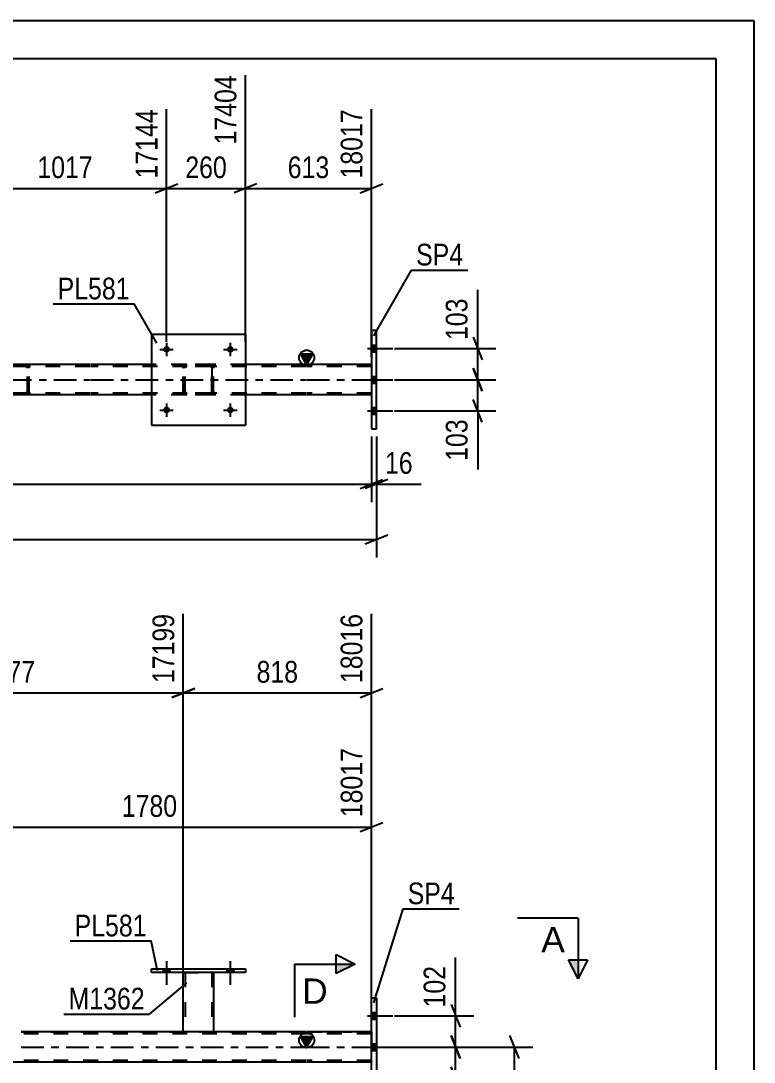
# Model space of a CAD drawing. Header units: millimetres. Extents: x 0 to 841, y 0 to 594.
# Drawn here: x 744.3 to 841, y 456.6 to 594 of the extents above; entities that cross this region are included whole.
import ezdxf

# ---------------------------------------------------------------- set-up
doc = ezdxf.new("R2010")
doc.units = ezdxf.units.MM
doc.linetypes.add('DXK_LINE_DOT2', pattern=[3.9198, 1.9599, -1.9599])
doc.linetypes.add('DXK_LINE_DOT3', pattern=[5.9187, 2.979, -0.9799, 0.9799, -0.9799])
doc.styles.add('Arial', font='arial.ttf', dxfattribs={"height": 0.2})
doc.styles.add('Arial Narrow', font='ARIALN.TTF', dxfattribs={"height": 0.2})

# ---------------------------------------------------------------- blocks, each defined once
blk = doc.blocks.new('Unknown-248143587-1133')
at = {"color": 5, "linetype": 'Continuous'}
for p, q in [((841, 594), (0, 594)), ((841, 0), (841, 594)), ((836, 589), (5, 589)), ((836, 5), (836, 589))]:
    blk.add_line(p, q, dxfattribs=at)
blk = doc.blocks.new('Part-248143587-5163 - 5137')
at = {"linetype": 'Continuous'}
blk.add_hatch(color=2, dxfattribs=at).paths.add_polyline_path([(782, 548.65), (781.2, 550.05), (782.8, 550.05)])
at = {"color": 2, "linetype": 'Continuous'}
for p, q in [((782, 548.65), (781.2, 550.05)), ((781.2, 550.05), (782.8, 550.05)), ((782.8, 550.05), (782, 548.65)), ((753.44, 548.65), (736.76, 548.65)), ((761.54, 548.65), (753.54, 548.65)), ((781.94, 548.65), (773.94, 548.65)), ((790.56, 548.65), (782.04, 548.65)), ((753.44, 544.65), (736.76, 544.65)), ((761.54, 544.65), (753.54, 544.65)), ((781.94, 544.65), (773.94, 544.65)), ((790.56, 544.65), (782.04, 544.65))]:
    blk.add_line(p, q, dxfattribs=at)
at = {"color": 7, "linetype": 'DXK_LINE_DOT2'}
for p, q in [((753.44, 548.41), (91.7, 548.41)), ((781.94, 548.41), (753.54, 548.41)), ((773.94, 548.65), (761.54, 548.65)), ((790.56, 548.41), (782.04, 548.41)), ((790.56, 548.65), (790.56, 544.65)), ((753.44, 544.89), (91.7, 544.89)), ((781.94, 544.89), (753.54, 544.89)), ((773.94, 544.65), (761.54, 544.65)), ((790.56, 544.89), (782.04, 544.89))]:
    blk.add_line(p, q, dxfattribs=at)
at = {"color": 7, "linetype": 'DXK_LINE_DOT3'}
for p, q in [((91.7, 546.65), (753.44, 546.65)), ((753.54, 546.65), (781.94, 546.65)), ((782.04, 546.65), (790.56, 546.65))]:
    blk.add_line(p, q, dxfattribs=at)
at = {"color": 2, "linetype": 'Continuous'}
blk.add_circle((782, 549.55), 1, dxfattribs=at)
blk = doc.blocks.new('Bolt-248143587-5166 - 5137')
at = {"linetype": 'Continuous'}
for points in [[(791.2, 550.31), (791.2, 551.19), (790.56, 551.19), (790.56, 550.31)], [(791.2, 550.31), (791.2, 551.19), (790.56, 551.19), (790.56, 550.31)], [(791.2, 550.31), (791.2, 551.19), (790.56, 551.19), (790.56, 550.31)], [(791.2, 546.21), (791.2, 547.09), (790.56, 547.09), (790.56, 546.21)], [(791.2, 546.21), (791.2, 547.09), (790.56, 547.09), (790.56, 546.21)], [(791.2, 542.11), (791.2, 542.99), (790.56, 542.99), (790.56, 542.11)], [(791.2, 542.11), (791.2, 542.99), (790.56, 542.99), (790.56, 542.11)], [(791.2, 542.11), (791.2, 542.99), (790.56, 542.99), (790.56, 542.11)]]:
    blk.add_hatch(color=1, dxfattribs=at).paths.add_polyline_path(points)
at = {"color": 1, "linetype": 'Continuous'}
for p, q in [((790.56, 551.19), (791.2, 551.19)), ((790.56, 551.19), (791.2, 551.19)), ((790.56, 551.19), (791.2, 551.19)), ((790.04, 550.75), (793.36, 550.75)), ((790.04, 550.75), (793.36, 550.75)), ((790.04, 550.75), (793.36, 550.75)), ((790.56, 550.31), (791.2, 550.31)), ((790.56, 550.31), (791.2, 550.31)), ((790.56, 550.31), (791.2, 550.31)), ((790.56, 547.09), (791.2, 547.09)), ((790.56, 547.09), (791.2, 547.09)), ((790.04, 546.65), (793.36, 546.65)), ((790.04, 546.65), (793.36, 546.65)), ((790.56, 546.21), (791.2, 546.21)), ((790.56, 546.21), (791.2, 546.21)), ((790.56, 542.99), (791.2, 542.99)), ((790.56, 542.99), (791.2, 542.99)), ((790.56, 542.99), (791.2, 542.99)), ((790.04, 542.55), (793.36, 542.55)), ((790.04, 542.55), (793.36, 542.55)), ((790.04, 542.55), (793.36, 542.55)), ((790.56, 542.11), (791.2, 542.11)), ((790.56, 542.11), (791.2, 542.11)), ((790.56, 542.11), (791.2, 542.11))]:
    blk.add_line(p, q, dxfattribs=at)
blk = doc.blocks.new('Part-248143587-5195 - 5137')
at = {"color": 2, "linetype": 'Continuous'}
for p, q in [((791.2, 553.15), (790.56, 553.15)), ((790.56, 553.15), (790.56, 540.15)), ((791.2, 540.15), (791.2, 553.15)), ((790.56, 540.15), (791.2, 540.15))]:
    blk.add_line(p, q, dxfattribs=at)
blk = doc.blocks.new('Part-248143587-5213 - 5137')
at = {"color": 7, "linetype": 'DXK_LINE_DOT2'}
for p, q in [((744.93, 548.65), (729.8, 548.65)), ((744.93, 548.41), (729.8, 548.41)), ((741.22, 548.34), (741.19, 548.17)), ((741.23, 548.36), (741.22, 548.34)), ((741.44, 548.17), (741.46, 548.26)), ((741.46, 548.26), (741.52, 548.34)), ((741.7, 548.65), (741.5, 548.62)), ((741.52, 548.34), (741.6, 548.39)), ((741.6, 548.39), (741.7, 548.41)), ((745.13, 548.62), (744.93, 548.65)), ((744.93, 548.41), (745.03, 548.39)), ((745.03, 548.39), (745.11, 548.34)), ((745.11, 548.34), (745.17, 548.26)), ((745.17, 548.26), (745.19, 548.17)), ((745.41, 548.34), (745.4, 548.36)), ((745.44, 548.17), (745.41, 548.34)), ((741.19, 545.13), (741.19, 548.17)), ((741.44, 545.13), (741.44, 548.17)), ((745.19, 545.13), (745.19, 548.17)), ((745.44, 545.13), (745.44, 548.17)), ((744.93, 544.89), (729.8, 544.89)), ((744.93, 544.65), (729.8, 544.65)), ((741.19, 545.13), (741.23, 544.95)), ((741.46, 545.04), (741.44, 545.13)), ((741.52, 544.96), (741.46, 545.04)), ((741.5, 544.69), (741.7, 544.65)), ((741.6, 544.91), (741.52, 544.96)), ((741.7, 544.89), (741.6, 544.91)), ((745.03, 544.91), (744.93, 544.89)), ((744.93, 544.65), (745.13, 544.69)), ((745.11, 544.96), (745.03, 544.91)), ((745.17, 545.04), (745.11, 544.96)), ((745.19, 545.13), (745.17, 545.04)), ((745.4, 544.95), (745.44, 545.13))]:
    blk.add_line(p, q, dxfattribs=at)
for centre, start, end in [((741.68, 548.15), 110.7583, 155.68), ((744.95, 548.15), 24.32, 69.2417), ((741.68, 545.15), 204.32, 249.2417), ((744.95, 545.15), 290.7583, 335.68)]:
    blk.add_arc(centre, 0.496, start, end, dxfattribs=at)
blk = doc.blocks.new('Part-248143587-7577 - 5137')
at = {"color": 7, "linetype": 'DXK_LINE_DOT2'}
for p, q in [((765.74, 548.17), (765.78, 548.35)), ((765.78, 548.35), (765.74, 548.17)), ((765.98, 548.17), (766, 548.26)), ((766, 548.26), (766.05, 548.34)), ((766.04, 548.61), (766.22, 548.65)), ((766.22, 548.65), (766.04, 548.61)), ((766.05, 548.34), (766.13, 548.39)), ((766.13, 548.39), (766.22, 548.41)), ((769.26, 548.65), (766.22, 548.65)), ((769.26, 548.41), (766.22, 548.41)), ((769.26, 548.65), (769.45, 548.61)), ((769.45, 548.61), (769.26, 548.65)), ((769.26, 548.41), (769.36, 548.39)), ((769.36, 548.39), (769.43, 548.34)), ((769.43, 548.34), (769.49, 548.26)), ((769.49, 548.26), (769.5, 548.17)), ((769.71, 548.35), (769.74, 548.17)), ((769.74, 548.17), (769.71, 548.35)), ((765.74, 545.13), (765.74, 548.17)), ((765.74, 545.13), (765.74, 548.17)), ((765.98, 545.13), (765.98, 548.17)), ((765.98, 545.13), (765.98, 548.17)), ((769.5, 545.13), (769.5, 548.17)), ((769.5, 548.17), (769.5, 545.13)), ((769.74, 545.13), (769.74, 548.17)), ((769.74, 545.13), (769.74, 548.17)), ((765.78, 544.95), (765.74, 545.13)), ((765.74, 545.13), (765.78, 544.95)), ((766, 545.04), (765.98, 545.13)), ((766.05, 544.96), (766, 545.04)), ((766.22, 544.65), (766.04, 544.69)), ((766.04, 544.69), (766.22, 544.65)), ((766.13, 544.91), (766.05, 544.96)), ((766.22, 544.89), (766.13, 544.91)), ((769.26, 544.89), (766.22, 544.89)), ((769.26, 544.65), (766.22, 544.65)), ((769.36, 544.91), (769.26, 544.89)), ((769.45, 544.69), (769.26, 544.65)), ((769.26, 544.65), (769.45, 544.69)), ((769.43, 544.96), (769.36, 544.91)), ((769.49, 545.04), (769.43, 544.96)), ((769.5, 545.13), (769.49, 545.04)), ((769.74, 545.13), (769.71, 544.95)), ((769.71, 544.95), (769.74, 545.13))]:
    blk.add_line(p, q, dxfattribs=at)
at = {"color": 7, "linetype": 'DXK_LINE_DOT3'}
blk.add_line((767.74, 546.65), (767.74, 546.65), dxfattribs=at)
at = {"color": 7, "linetype": 'DXK_LINE_DOT2'}
for centre, start, end in [((766.22, 548.17), 112.5, 157.5), ((766.22, 548.17), 112.5, 157.5), ((769.26, 548.17), 22.5, 67.5), ((769.26, 548.17), 22.5, 67.5), ((766.22, 545.13), 202.5, 247.5), ((766.22, 545.13), 202.5, 247.5), ((769.26, 545.13), 292.5, 337.5), ((769.26, 545.13), 292.5, 337.5)]:
    blk.add_arc(centre, 0.48, start, end, dxfattribs=at)
blk = doc.blocks.new('Part-248143587-7578 - 5137')
at = {"color": 2, "linetype": 'Continuous'}
for p, q in [((761.54, 552.65), (761.54, 540.65)), ((761.54, 552.65), (773.94, 552.65)), ((773.94, 552.65), (773.94, 540.65)), ((761.54, 540.65), (773.94, 540.65))]:
    blk.add_line(p, q, dxfattribs=at)
blk = doc.blocks.new('Bolt-248143587-7606 - 5137')
at = {"linetype": 'Continuous'}
for points in [[(763.98, 542.65, -1), (763.1, 542.65, -1)], [(772.38, 542.65, -1), (771.5, 542.65, -1)]]:
    blk.add_hatch(color=1, dxfattribs=at).paths.add_polyline_path(points)
at = {"color": 1, "linetype": 'Continuous'}
for p, q in [((763.54, 543.53), (763.54, 541.77)), ((771.94, 543.53), (771.94, 541.77)), ((762.66, 542.65), (764.42, 542.65)), ((771.06, 542.65), (772.82, 542.65))]:
    blk.add_line(p, q, dxfattribs=at)
blk = doc.blocks.new('Bolt-248143587-7607 - 5137')
at = {"linetype": 'Continuous'}
for points in [[(763.98, 550.65, -1), (763.1, 550.65, -1)], [(772.38, 550.65, -1), (771.5, 550.65, -1)]]:
    blk.add_hatch(color=1, dxfattribs=at).paths.add_polyline_path(points)
at = {"color": 1, "linetype": 'Continuous'}
for p, q in [((763.54, 551.53), (763.54, 549.77)), ((771.94, 551.53), (771.94, 549.77)), ((762.66, 550.65), (764.42, 550.65)), ((771.06, 550.65), (772.82, 550.65))]:
    blk.add_line(p, q, dxfattribs=at)
blk = doc.blocks.new('Bolt-248143587-3932 - 3863')
at = {"linetype": 'Continuous'}
for points in [[(791.2, 462.26), (791.2, 463.14), (790.56, 463.14), (790.56, 462.26)], [(791.2, 462.26), (791.2, 463.14), (790.56, 463.14), (790.56, 462.26)], [(791.2, 462.26), (791.2, 463.14), (790.56, 463.14), (790.56, 462.26)], [(791.2, 458.16), (791.2, 459.04), (790.56, 459.04), (790.56, 458.16)], [(791.2, 458.16), (791.2, 459.04), (790.56, 459.04), (790.56, 458.16)], [(791.2, 454.06), (791.2, 454.94), (790.56, 454.94), (790.56, 454.06)], [(791.2, 454.06), (791.2, 454.94), (790.56, 454.94), (790.56, 454.06)], [(791.2, 454.06), (791.2, 454.94), (790.56, 454.94), (790.56, 454.06)]]:
    blk.add_hatch(color=1, dxfattribs=at).paths.add_polyline_path(points)
at = {"color": 1, "linetype": 'Continuous'}
for p, q in [((790.56, 463.14), (791.2, 463.14)), ((790.56, 463.14), (791.2, 463.14)), ((790.56, 463.14), (791.2, 463.14)), ((790.04, 462.7), (793.36, 462.7)), ((790.04, 462.7), (793.36, 462.7)), ((790.04, 462.7), (793.36, 462.7)), ((790.56, 462.26), (791.2, 462.26)), ((790.56, 462.26), (791.2, 462.26)), ((790.56, 462.26), (791.2, 462.26)), ((790.56, 459.04), (791.2, 459.04)), ((790.56, 459.04), (791.2, 459.04)), ((790.04, 458.6), (793.36, 458.6)), ((790.04, 458.6), (793.36, 458.6)), ((790.56, 458.16), (791.2, 458.16)), ((790.56, 458.16), (791.2, 458.16)), ((790.56, 454.94), (791.2, 454.94)), ((790.56, 454.94), (791.2, 454.94)), ((790.56, 454.94), (791.2, 454.94)), ((790.04, 454.5), (793.36, 454.5)), ((790.04, 454.5), (793.36, 454.5)), ((790.04, 454.5), (793.36, 454.5)), ((790.56, 454.06), (791.2, 454.06)), ((790.56, 454.06), (791.2, 454.06)), ((790.56, 454.06), (791.2, 454.06))]:
    blk.add_line(p, q, dxfattribs=at)
blk = doc.blocks.new('Part-248143587-4040 - 3863')
at = {"color": 2, "linetype": 'Continuous'}
for p, q in [((790.56, 452.1), (790.56, 465.1)), ((790.56, 465.1), (791.2, 465.1)), ((791.2, 465.1), (791.2, 452.1)), ((791.2, 452.1), (790.56, 452.1))]:
    blk.add_line(p, q, dxfattribs=at)
blk = doc.blocks.new('Part-248143587-4066 - 3863')
at = {"linetype": 'Continuous'}
blk.add_hatch(color=2, dxfattribs=at).paths.add_polyline_path([(782, 458.6), (781.2, 460), (782.8, 460)])
at = {"color": 2, "linetype": 'Continuous'}
for p, q in [((765.74, 460.6), (744.37, 460.6)), ((781.94, 460.6), (769.74, 460.6)), ((790.56, 460.6), (782.04, 460.6)), ((782, 458.6), (781.2, 460)), ((781.2, 460), (782.8, 460)), ((782.8, 460), (782, 458.6)), ((781.94, 456.6), (744.37, 456.6)), ((790.56, 456.6), (782.04, 456.6))]:
    blk.add_line(p, q, dxfattribs=at)
at = {"color": 7, "linetype": 'DXK_LINE_DOT2'}
for p, q in [((744.37, 460.6), (781.94, 460.6)), ((781.94, 460.36), (744.37, 460.36)), ((769.74, 460.6), (765.74, 460.6)), ((782.04, 460.6), (790.56, 460.6)), ((790.56, 460.36), (782.04, 460.36)), ((790.56, 460.6), (790.56, 456.6)), ((781.94, 456.84), (744.37, 456.84)), ((790.56, 456.84), (782.04, 456.84))]:
    blk.add_line(p, q, dxfattribs=at)
at = {"color": 7, "linetype": 'DXK_LINE_DOT3'}
for p, q in [((744.37, 458.6), (781.94, 458.6)), ((782.04, 458.6), (790.56, 458.6))]:
    blk.add_line(p, q, dxfattribs=at)
at = {"color": 2, "linetype": 'Continuous'}
blk.add_circle((782, 459.5), 1, dxfattribs=at)
blk = doc.blocks.new('Part-248143587-7947 - 3863')
at = {"color": 2, "linetype": 'Continuous'}
for p, q in [((765.74, 460.6), (765.74, 468.44)), ((769.74, 468.44), (769.74, 460.6)), ((769.71, 460.6), (765.74, 460.6)), ((769.74, 460.6), (769.71, 460.6))]:
    blk.add_line(p, q, dxfattribs=at)
at = {"color": 7, "linetype": 'DXK_LINE_DOT2'}
for p, q in [((765.74, 468.44), (769.74, 468.44)), ((765.74, 468.44), (765.74, 468.44)), ((765.74, 468.44), (765.74, 468.44)), ((765.98, 468.44), (765.98, 460.6)), ((769.5, 468.44), (769.5, 460.6)), ((769.74, 468.44), (769.74, 468.44)), ((769.74, 468.44), (769.74, 468.44)), ((769.49, 460.6), (769.5, 460.6))]:
    blk.add_line(p, q, dxfattribs=at)
blk = doc.blocks.new('Part-248143587-7948 - 3863')
at = {"color": 2, "linetype": 'Continuous'}
for p, q in [((761.54, 468.44), (761.54, 468.92)), ((761.54, 468.92), (773.94, 468.92)), ((773.94, 468.92), (773.94, 468.44)), ((773.94, 468.44), (761.54, 468.44))]:
    blk.add_line(p, q, dxfattribs=at)
blk = doc.blocks.new('Bolt-248143587-7976 - 3863')
at = {"linetype": 'Continuous'}
for points in [[(763.1, 468.44), (763.98, 468.44), (763.98, 468.92), (763.1, 468.92)], [(771.5, 468.44), (772.38, 468.44), (772.38, 468.92), (771.5, 468.92)]]:
    blk.add_hatch(color=1, dxfattribs=at).paths.add_polyline_path(points)
at = {"color": 1, "linetype": 'Continuous'}
for p, q in [((763.54, 469.92), (763.54, 466.8)), ((771.94, 469.92), (771.94, 466.8)), ((763.1, 468.92), (763.1, 468.44)), ((763.98, 468.92), (763.98, 468.44)), ((771.5, 468.92), (771.5, 468.44)), ((772.38, 468.92), (772.38, 468.44))]:
    blk.add_line(p, q, dxfattribs=at)
blk = doc.blocks.new('Bolt-248143587-7977 - 3863')
at = {"linetype": 'Continuous'}
for points in [[(763.1, 468.44), (763.98, 468.44), (763.98, 468.92), (763.1, 468.92)], [(771.5, 468.44), (772.38, 468.44), (772.38, 468.92), (771.5, 468.92)]]:
    blk.add_hatch(color=1, dxfattribs=at).paths.add_polyline_path(points)
at = {"color": 1, "linetype": 'Continuous'}
for p, q in [((763.54, 469.92), (763.54, 466.8)), ((771.94, 469.92), (771.94, 466.8)), ((763.1, 468.92), (763.1, 468.44)), ((763.98, 468.92), (763.98, 468.44)), ((771.5, 468.92), (771.5, 468.44)), ((772.38, 468.92), (772.38, 468.44))]:
    blk.add_line(p, q, dxfattribs=at)
blk = doc.blocks.new('StraightDimension-248143587-15460 - 5137')
at = {"color": 7, "linetype": 'Continuous'}
for p, q in [((773.94, 551.65), (773.94, 586.83)), ((763.54, 551.65), (763.54, 582.33)), ((762.04, 571.29), (765.04, 572.49)), ((763.54, 571.89), (773.94, 571.89)), ((775.44, 572.49), (772.44, 571.29))]:
    blk.add_line(p, q, dxfattribs=at)
at = {"color": 0}
blk.add_wipeout([(772.09, 572.64), (772.09, 576.84), (765.4, 576.84), (765.4, 572.64)], dxfattribs=at)
at = {"color": 3, "style": 'Arial Narrow'}
blk.add_text('260', height=2.863, dxfattribs=at).set_placement((766, 573.24))
at = {"color": 0, "linetype": 'Continuous'}
blk.add_wipeout([(773.34, 587.43), (769.14, 587.43), (769.14, 577.09), (773.34, 577.09)], dxfattribs=at)
at = {"color": 3, "linetype": 'Continuous', "style": 'Arial Narrow'}
blk.add_text('17404', height=2.863, rotation=90.0002, dxfattribs=at).set_placement((772.74, 577.69))
blk = doc.blocks.new('StraightDimension-248143587-5276 - 5137')
at = {"color": 7, "linetype": 'Continuous'}
for p, q in [((790.56, 539.15), (790.56, 530.48)), ((789.06, 532.28), (792.06, 533.48)), ((91.7, 532.88), (790.56, 532.88))]:
    blk.add_line(p, q, dxfattribs=at)
blk = doc.blocks.new('StraightDimension-248143587-5286 - 5137')
at = {"color": 7, "linetype": 'Continuous'}
for p, q in [((790.56, 539.15), (790.56, 530.48)), ((791.2, 539.15), (791.2, 530.48)), ((789.06, 532.28), (792.06, 533.48)), ((792.7, 533.48), (789.7, 532.28)), ((790.56, 532.88), (791.2, 532.88)), ((791.2, 532.88), (797.11, 532.88)), ((791.2, 532.88), (797.11, 532.88))]:
    blk.add_line(p, q, dxfattribs=at)
at = {"color": 0}
blk.add_wipeout([(796.58, 533.63), (796.58, 537.83), (791.73, 537.83), (791.73, 533.63)], dxfattribs=at)
at = {"color": 3, "style": 'Arial Narrow'}
blk.add_text('16', height=2.863, dxfattribs=at).set_placement((792.33, 534.23))
blk = doc.blocks.new('StraightDimension-248143587-10220 - 5137')
at = {"color": 7, "linetype": 'Continuous'}
for p, q in [((791.2, 539.15), (791.2, 523.17)), ((91.06, 525.57), (791.2, 525.57)), ((789.7, 524.97), (792.7, 526.17))]:
    blk.add_line(p, q, dxfattribs=at)
blk = doc.blocks.new('StraightDimension-248143587-15459 - 5137')
at = {"color": 7, "linetype": 'Continuous'}
for p, q in [((773.94, 551.65), (773.94, 586.83)), ((790.56, 549.65), (790.56, 582.33)), ((775.44, 572.49), (772.44, 571.29)), ((773.94, 571.89), (790.56, 571.89)), ((789.06, 571.29), (792.06, 572.49))]:
    blk.add_line(p, q, dxfattribs=at)
at = {"color": 0}
blk.add_wipeout([(785.6, 572.64), (785.6, 576.84), (778.91, 576.84), (778.91, 572.64)], dxfattribs=at)
at = {"color": 3, "style": 'Arial Narrow'}
blk.add_text('613', height=2.863, dxfattribs=at).set_placement((779.51, 573.24))
at = {"color": 0, "linetype": 'Continuous'}
blk.add_wipeout([(789.96, 582.93), (785.76, 582.93), (785.76, 572.59), (789.96, 572.59)], dxfattribs=at)
at = {"color": 3, "linetype": 'Continuous', "style": 'Arial Narrow'}
blk.add_text('18017', height=2.863, rotation=90.0002, dxfattribs=at).set_placement((789.36, 573.19))
blk = doc.blocks.new('StraightDimension-248143587-15461 - 5137')
at = {"color": 7, "linetype": 'Continuous'}
for p, q in [((736.76, 551.65), (736.76, 586.83)), ((763.54, 551.65), (763.54, 582.33)), ((738.26, 572.49), (735.26, 571.29)), ((736.76, 571.89), (763.54, 571.89)), ((762.04, 571.29), (765.04, 572.49))]:
    blk.add_line(p, q, dxfattribs=at)
at = {"color": 0}
blk.add_wipeout([(754.41, 572.64), (754.41, 576.84), (745.9, 576.84), (745.9, 572.64)], dxfattribs=at)
at = {"color": 3, "style": 'Arial Narrow'}
blk.add_text('1017', height=2.863, dxfattribs=at).set_placement((746.5, 573.24))
at = {"color": 0, "linetype": 'Continuous'}
blk.add_wipeout([(762.94, 582.93), (758.74, 582.93), (758.74, 572.59), (762.94, 572.59)], dxfattribs=at)
at = {"color": 3, "linetype": 'Continuous', "style": 'Arial Narrow'}
blk.add_text('17144', height=2.863, rotation=90.0002, dxfattribs=at).set_placement((762.34, 573.19))
blk = doc.blocks.new('StraightDimension-248143587-16009 - 5137')
at = {"color": 7, "linetype": 'Continuous'}
for p, q in [((804.56, 550.75), (804.56, 558.49)), ((804.56, 550.75), (804.56, 558.49)), ((803.96, 552.25), (805.16, 549.25)), ((793.6, 550.75), (806.96, 550.75)), ((804.56, 546.65), (804.56, 550.75)), ((805.16, 545.15), (803.96, 548.15)), ((793.6, 546.65), (806.96, 546.65))]:
    blk.add_line(p, q, dxfattribs=at)
at = {"color": 0}
blk.add_wipeout([(803.81, 557.96), (799.61, 557.96), (799.61, 551.28), (803.81, 551.28)], dxfattribs=at)
at = {"color": 3, "style": 'Arial Narrow'}
blk.add_text('103', height=2.863, rotation=90.0002, dxfattribs=at).set_placement((803.21, 551.88))
blk = doc.blocks.new('StraightDimension-248143587-16010 - 5137')
at = {"color": 7, "linetype": 'Continuous'}
for p, q in [((803.96, 548.15), (805.16, 545.15)), ((793.6, 546.65), (806.96, 546.65)), ((804.56, 542.55), (804.56, 546.65)), ((805.16, 541.05), (803.96, 544.05)), ((793.6, 542.55), (806.96, 542.55)), ((804.56, 542.55), (804.56, 534.82)), ((804.56, 542.55), (804.56, 534.82))]:
    blk.add_line(p, q, dxfattribs=at)
at = {"color": 0}
blk.add_wipeout([(803.81, 542.03), (799.61, 542.03), (799.61, 535.34), (803.81, 535.34)], dxfattribs=at)
at = {"color": 3, "style": 'Arial Narrow'}
blk.add_text('103', height=2.863, rotation=90.0002, dxfattribs=at).set_placement((803.21, 535.94))
blk = doc.blocks.new('StraightDimension-248143587-17625 - 3863')
at = {"color": 7, "linetype": 'Continuous'}
for p, q in [((765.74, 467.96), (765.74, 515.76)), ((790.55, 461.6), (790.55, 515.76)), ((767.24, 505.92), (764.24, 504.72)), ((789.05, 504.72), (792.05, 505.92)), ((765.74, 505.32), (790.55, 505.32))]:
    blk.add_line(p, q, dxfattribs=at)
at = {"color": 0}
blk.add_wipeout([(781.49, 506.07), (781.49, 510.27), (774.8, 510.27), (774.8, 506.07)], dxfattribs=at)
at = {"color": 3, "style": 'Arial Narrow'}
blk.add_text('818', height=2.863, dxfattribs=at).set_placement((775.4, 506.67))
at = {"color": 0, "linetype": 'Continuous'}
blk.add_wipeout([(789.95, 516.36), (785.75, 516.36), (785.75, 506.02), (789.95, 506.02)], dxfattribs=at)
at = {"color": 3, "linetype": 'Continuous', "style": 'Arial Narrow'}
blk.add_text('18016', height=2.863, rotation=90.0002, dxfattribs=at).set_placement((789.35, 506.62))
blk = doc.blocks.new('StraightDimension-248143587-17971 - 3863')
at = {"color": 7, "linetype": 'Continuous'}
for p, q in [((801.04, 460.1), (802.24, 457.1)), ((793.16, 458.6), (804.04, 458.6)), ((801.64, 454.5), (801.64, 458.6)), ((802.24, 453), (801.04, 456)), ((793.6, 454.5), (804.04, 454.5)), ((801.64, 454.5), (801.64, 446.76)), ((801.64, 454.5), (801.64, 446.76))]:
    blk.add_line(p, q, dxfattribs=at)
at = {"color": 0}
blk.add_wipeout([(800.89, 453.97), (796.69, 453.97), (796.69, 447.29), (800.89, 447.29)], dxfattribs=at)
at = {"color": 3, "style": 'Arial Narrow'}
blk.add_text('103', height=2.863, rotation=90.0002, dxfattribs=at).set_placement((800.29, 447.89))
blk = doc.blocks.new('StraightDimension-248143587-4182 - 3863')
at = {"color": 7, "linetype": 'Continuous'}
for p, q in [((739.83, 455.1), (738.63, 458.1)), ((756.7, 456.6), (736.38, 456.6)), ((739.23, 335.38), (739.23, 456.6)), ((738.63, 336.88), (739.83, 333.88)), ((746.31, 335.38), (736.38, 335.38))]:
    blk.add_line(p, q, dxfattribs=at)
at = {"color": 0}
blk.add_wipeout([(738.48, 400.25), (734.28, 400.25), (734.28, 391.73), (738.48, 391.73)], dxfattribs=at)
at = {"color": 3, "style": 'Arial Narrow'}
blk.add_text('3031', height=2.863, rotation=90.0002, dxfattribs=at).set_placement((737.88, 392.33))
blk = doc.blocks.new('StraightDimension-248143587-4223 - 3863')
at = {"color": 7, "linetype": 'Continuous'}
for p, q in [((810, 457.1), (808.8, 460.1)), ((791.56, 458.6), (811.8, 458.6)), ((809.4, 332.74), (809.4, 458.6)), ((808.8, 334.24), (810, 331.24)), ((753.89, 332.74), (811.8, 332.74))]:
    blk.add_line(p, q, dxfattribs=at)
at = {"color": 0}
blk.add_wipeout([(808.65, 399.93), (804.45, 399.93), (804.45, 391.41), (808.65, 391.41)], dxfattribs=at)
at = {"color": 3, "style": 'Arial Narrow'}
blk.add_text('3147', height=2.863, rotation=90.0002, dxfattribs=at).set_placement((808.05, 392.01))
blk = doc.blocks.new('StraightDimension-248143587-4557 - 3863')
at = {"color": 7, "linetype": 'Continuous'}
for p, q in [((732.01, 457.6), (732.01, 498.06)), ((790.56, 461.6), (790.56, 498.06)), ((733.51, 488.22), (730.51, 487.02)), ((789.06, 487.02), (792.06, 488.22)), ((732.01, 487.62), (790.56, 487.62))]:
    blk.add_line(p, q, dxfattribs=at)
at = {"color": 0}
blk.add_wipeout([(765.55, 488.37), (765.55, 492.57), (757.03, 492.57), (757.03, 488.37)], dxfattribs=at)
at = {"color": 3, "style": 'Arial Narrow'}
blk.add_text('1780', height=2.863, dxfattribs=at).set_placement((757.63, 488.97))
at = {"color": 0, "linetype": 'Continuous'}
blk.add_wipeout([(789.96, 498.66), (785.76, 498.66), (785.76, 488.32), (789.96, 488.32)], dxfattribs=at)
at = {"color": 3, "linetype": 'Continuous', "style": 'Arial Narrow'}
blk.add_text('18017', height=2.863, rotation=90.0002, dxfattribs=at).set_placement((789.36, 488.92))
blk = doc.blocks.new('StraightDimension-248143587-17626 - 3863')
at = {"color": 7, "linetype": 'Continuous'}
for p, q in [((719.39, 467.96), (719.39, 515.76)), ((765.74, 467.96), (765.74, 515.76)), ((720.89, 505.92), (717.89, 504.72)), ((764.24, 504.72), (767.24, 505.92)), ((719.39, 505.32), (765.74, 505.32))]:
    blk.add_line(p, q, dxfattribs=at)
at = {"color": 0}
blk.add_wipeout([(746.82, 506.07), (746.82, 510.27), (738.31, 510.27), (738.31, 506.07)], dxfattribs=at)
at = {"color": 3, "style": 'Arial Narrow'}
blk.add_text('1277', height=2.863, dxfattribs=at).set_placement((738.91, 506.67))
at = {"color": 0, "linetype": 'Continuous'}
blk.add_wipeout([(765.14, 516.36), (760.94, 516.36), (760.94, 506.02), (765.14, 506.02)], dxfattribs=at)
at = {"color": 3, "linetype": 'Continuous', "style": 'Arial Narrow'}
blk.add_text('17199', height=2.863, rotation=90.0002, dxfattribs=at).set_placement((764.54, 506.62))
blk = doc.blocks.new('StraightDimension-248143587-17970 - 3863')
at = {"color": 7, "linetype": 'Continuous'}
for p, q in [((801.64, 462.7), (801.64, 470.43)), ((801.64, 462.7), (801.64, 470.43)), ((801.04, 464.2), (802.24, 461.2)), ((793.6, 462.7), (804.04, 462.7)), ((801.64, 458.6), (801.64, 462.7)), ((802.24, 457.1), (801.04, 460.1)), ((793.16, 458.6), (804.04, 458.6))]:
    blk.add_line(p, q, dxfattribs=at)
at = {"color": 0}
blk.add_wipeout([(800.89, 469.91), (796.69, 469.91), (796.69, 463.22), (800.89, 463.22)], dxfattribs=at)
at = {"color": 3, "style": 'Arial Narrow'}
blk.add_text('102', height=2.863, rotation=90.0002, dxfattribs=at).set_placement((800.29, 463.82))
blk = doc.blocks.new('Mark-248143587-5191 - 5137')
at = {"color": 0}
blk.add_wipeout([(802.64, 561.72), (802.64, 564.72), (796.43, 564.72), (796.43, 561.72)], dxfattribs=at)
blk.add_wipeout([(802.64, 561.72), (802.64, 564.72), (796.43, 564.72), (796.43, 561.72)], dxfattribs=at)
at = {"color": 30, "linetype": 'Continuous'}
for p, q in [((790.86, 552.43), (795.83, 561.12)), ((795.83, 561.12), (803.24, 561.12))]:
    blk.add_line(p, q, dxfattribs=at)
at = {"color": 3, "style": 'Arial Narrow'}
blk.add_text('SP4', height=2.863, dxfattribs=at).set_placement((796.43, 561.72))
blk = doc.blocks.new('Mark-248143587-15919 - 5137')
at = {"color": 0}
blk.add_wipeout([(758.67, 557.25), (758.67, 560.25), (749.17, 560.25), (749.17, 557.25)], dxfattribs=at)
blk.add_wipeout([(758.67, 557.25), (758.67, 560.25), (749.17, 560.25), (749.17, 557.25)], dxfattribs=at)
at = {"color": 30, "linetype": 'Continuous'}
for p in [(748.57, 556.65), (762.27, 551.46)]:
    blk.add_line(p, (759.27, 556.65), dxfattribs=at)
at = {"color": 3, "style": 'Arial Narrow'}
blk.add_text('PL581', height=2.863, dxfattribs=at).set_placement((749.17, 557.25))
blk = doc.blocks.new('Mark-248143587-4036 - 3863')
at = {"color": 0}
blk.add_wipeout([(801.53, 477.44), (801.53, 480.44), (795.32, 480.44), (795.32, 477.44)], dxfattribs=at)
blk.add_wipeout([(801.53, 477.44), (801.53, 480.44), (795.32, 480.44), (795.32, 477.44)], dxfattribs=at)
at = {"color": 30, "linetype": 'Continuous'}
for p, q in [((790.85, 464.42), (794.72, 476.84)), ((794.72, 476.84), (802.13, 476.84))]:
    blk.add_line(p, q, dxfattribs=at)
at = {"color": 3, "style": 'Arial Narrow'}
blk.add_text('SP4', height=2.863, dxfattribs=at).set_placement((795.32, 477.44))
blk = doc.blocks.new('SectionMark-248143587-5057 - 3863')
at = {"linetype": 'Continuous'}
for points in [[(785.9, 468.3), (785.9, 469.55), (788.4, 469.55)], [(785.9, 446.75), (785.9, 448), (788.4, 446.75)]]:
    blk.add_hatch(color=6, dxfattribs=at).paths.add_polyline_path(points)
at = {"color": 6, "linetype": 'Continuous'}
for p, q in [((785.9, 468.3), (785.9, 470.8)), ((785.9, 470.8), (788.4, 469.55)), ((780.4, 469.55), (780.4, 462.55)), ((780.4, 469.55), (788.4, 469.55)), ((788.4, 469.55), (785.9, 468.3)), ((780.4, 446.75), (780.4, 453.75)), ((788.4, 446.75), (785.9, 448)), ((785.9, 448), (785.9, 445.5)), ((780.4, 446.75), (788.4, 446.75)), ((788.4, 446.75), (785.9, 445.5))]:
    blk.add_line(p, q, dxfattribs=at)
at = {"color": 0, "linetype": 'Continuous'}
for points in [[(784.77, 464.3), (784.77, 467.8), (781.4, 467.8), (781.4, 464.3)], [(784.77, 448.5), (784.77, 452), (781.4, 452), (781.4, 448.5)]]:
    blk.add_wipeout(points, dxfattribs=at)
at = {"color": 3, "linetype": 'Continuous', "style": 'Arial'}
for p in [(781.4, 464.3), (781.4, 448.5)]:
    blk.add_text('D', height=3.34, dxfattribs=at).set_placement(p)
blk = doc.blocks.new('SectionMark-248143587-5059 - 3863')
at = {"linetype": 'Continuous'}
blk.add_hatch(color=6, dxfattribs=at).paths.add_polyline_path([(816.54, 470.1), (817.79, 470.1), (817.79, 467.6)])
at = {"color": 6, "linetype": 'Continuous'}
for p, q in [((817.79, 475.6), (809.79, 475.6)), ((817.79, 475.6), (817.79, 467.6)), ((816.54, 470.1), (819.04, 470.1)), ((817.79, 467.6), (816.54, 470.1)), ((819.04, 470.1), (817.79, 467.6))]:
    blk.add_line(p, q, dxfattribs=at)
at = {"color": 0, "linetype": 'Continuous'}
blk.add_wipeout([(816.04, 471.1), (816.04, 474.6), (812.93, 474.6), (812.93, 471.1)], dxfattribs=at)
at = {"color": 3, "linetype": 'Continuous', "style": 'Arial'}
blk.add_text('A', height=3.34, dxfattribs=at).set_placement((812.93, 471.1))
blk = doc.blocks.new('Mark-248143587-16068 - 3863')
at = {"color": 0}
blk.add_wipeout([(760.66, 463.55), (760.66, 466.55), (750.61, 466.55), (750.61, 463.55)], dxfattribs=at)
blk.add_wipeout([(760.66, 463.55), (760.66, 466.55), (750.61, 466.55), (750.61, 463.55)], dxfattribs=at)
at = {"color": 30, "linetype": 'Continuous'}
for p in [(766.16, 467.06), (750.01, 462.95)]:
    blk.add_line(p, (761.26, 462.95), dxfattribs=at)
at = {"color": 3, "style": 'Arial Narrow'}
blk.add_text('M1362', height=2.863, dxfattribs=at).set_placement((750.61, 463.55))
blk = doc.blocks.new('Mark-248143587-16071 - 3863')
at = {"color": 0}
blk.add_wipeout([(760.92, 473.19), (760.92, 476.19), (751.41, 476.19), (751.41, 473.19)], dxfattribs=at)
blk.add_wipeout([(760.92, 473.19), (760.92, 476.19), (751.41, 476.19), (751.41, 473.19)], dxfattribs=at)
at = {"color": 30, "linetype": 'Continuous'}
for p in [(750.81, 472.59), (762.36, 468.67)]:
    blk.add_line(p, (761.52, 472.59), dxfattribs=at)
at = {"color": 3, "style": 'Arial Narrow'}
blk.add_text('PL581', height=2.863, dxfattribs=at).set_placement((751.41, 473.19))

msp = doc.modelspace()

# ---------------------------------------------------------------- block references
for name in ['Unknown-248143587-1133', 'Part-248143587-7578 - 5137', 'Part-248143587-5195 - 5137', 'Bolt-248143587-7607 - 5137', 'Bolt-248143587-5166 - 5137', 'Part-248143587-5163 - 5137', 'Part-248143587-5213 - 5137', 'Part-248143587-7577 - 5137', 'Bolt-248143587-7606 - 5137', 'Bolt-248143587-7976 - 3863', 'Bolt-248143587-7977 - 3863', 'Part-248143587-7948 - 3863', 'Part-248143587-7947 - 3863', 'Part-248143587-4040 - 3863', 'Bolt-248143587-3932 - 3863', 'Part-248143587-4066 - 3863']:
    msp.add_blockref(name, (0, 0))

# ---------------------------------------------------------------- next in the draw order: block references
for name in ['StraightDimension-248143587-15460 - 5137', 'StraightDimension-248143587-16009 - 5137', 'StraightDimension-248143587-5276 - 5137', 'StraightDimension-248143587-17625 - 3863', 'StraightDimension-248143587-17971 - 3863', 'StraightDimension-248143587-4182 - 3863']:
    msp.add_blockref(name, (0, 0))

# ---------------------------------------------------------------- next in the draw order: block references
for name in ['StraightDimension-248143587-15461 - 5137', 'StraightDimension-248143587-15459 - 5137', 'StraightDimension-248143587-5286 - 5137', 'StraightDimension-248143587-4223 - 3863']:
    msp.add_blockref(name, (0, 0))

# ---------------------------------------------------------------- next in the draw order: block references
for name in ['Mark-248143587-5191 - 5137', 'Mark-248143587-15919 - 5137', 'StraightDimension-248143587-16010 - 5137', 'StraightDimension-248143587-10220 - 5137', 'StraightDimension-248143587-4557 - 3863', 'StraightDimension-248143587-17970 - 3863']:
    msp.add_blockref(name, (0, 0))

# ---------------------------------------------------------------- next in the draw order: block references
for name in ['StraightDimension-248143587-17626 - 3863', 'Mark-248143587-4036 - 3863', 'SectionMark-248143587-5057 - 3863']:
    msp.add_blockref(name, (0, 0))

# ---------------------------------------------------------------- next in the draw order: block references
msp.add_blockref('SectionMark-248143587-5059 - 3863', (0, 0))

# ---------------------------------------------------------------- next in the draw order: block references
for name in ['Mark-248143587-16071 - 3863', 'Mark-248143587-16068 - 3863']:
    msp.add_blockref(name, (0, 0))

doc.saveas('drawing.dxf')
